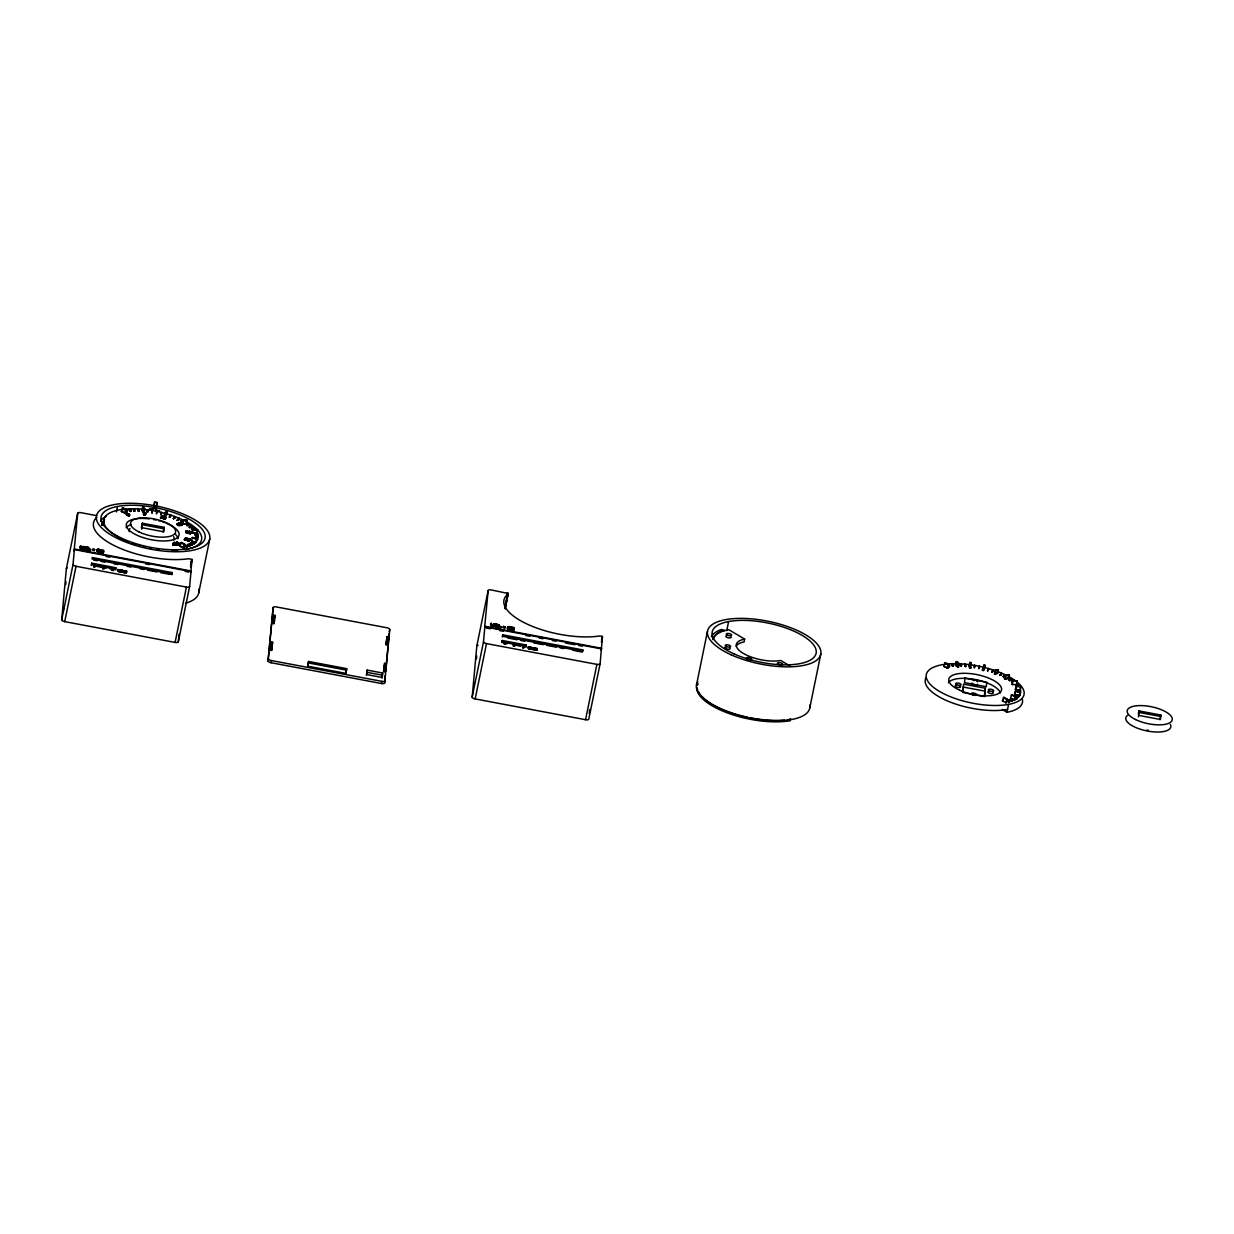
<?xml version="1.0" encoding="UTF-8"?>
<svg xmlns="http://www.w3.org/2000/svg" width="1234" height="1234" viewBox="0 0 1234 1234"><rect width="100%" height="100%" fill="white"/><g stroke="black" fill="none" stroke-linecap="round" stroke-linejoin="round"><path stroke-width="1.5" d="M187.013 540.415C191.255 540.122 189.404 541.942 185.393 538.009M61.7 619.854L73.022 564.509L74.379 549.608L190.992 571.573L189.635 586.474L178.313 641.803A3.162 1.188 11.6 0 1 175.089 642.42L64.708 621.627A3.162 1.188 11.6 0 1 61.7 619.854L66.358 568.612L77.696 513.267A3.162 1.188 11.6 0 1 80.904 512.665L96.792 515.689M63.258 611.354L63.536 608.377M65.71 584.546L65.973 581.569M74.086 551.043L77.696 513.267M83.187 548.822L83.711 546.523L81.799 548.636L80.519 545.922L80.426 548.312L83.449 548.451M80.519 545.922L80.303 548.174M87.352 549.716L84.714 548.312L87.552 548.59L84.853 547.603L87.66 547.387L84.236 547.495L84.56 549.115L87.352 549.716L87.66 547.387M87.892 549.932L88.231 547.372L88.509 549.855L90.468 550.426L87.892 549.932L88.077 549.084L90.637 549.562L88.678 548.991M88.509 549.855L88.817 547.495M91.732 563.182L91.594 564.663L115.703 569.213L115.826 567.717L91.732 563.182L91.285 565.342M92.72 550.194L94.401 550.518L92.72 550.194L92.905 549.13L94.571 549.654L92.905 549.13M93.738 566.051L95.141 566.221L93.738 566.051L94.478 565.049L94.216 566.144M93.846 565.974L94.154 566.822L93.923 565.095M94.586 565.974L94.494 566.884L94.756 565.11L94.679 566.02M100.077 552.122C97.548 552.4 96.53 549.161 100.139 550.904C98.921 554.714 94.401 548.066 100.216 550.642C95.959 552.724 96.576 547.125 100.247 550.981M103.394 552.863L101.234 552.246L101.527 550.086L101.404 551.382L103.594 551.799L103.394 552.863L100.617 552.338L100.957 549.778L103.733 550.302L103.347 551.799M101.234 552.246L101.358 550.95M103.594 551.799L100.802 551.475L100.617 552.338M103.533 551.367L101.481 550.549M102.623 568.581C104.489 566.73 103.178 566.252 104.273 568.889L102.623 568.581L102.946 566.761M112.572 569.892L113.605 570.355L111.985 570.247L112.325 568.458L113.79 568.859L112.155 569.476L113.806 569.429L112.325 568.458M117.492 570.447L119.621 570.848L117.492 570.447L117.677 569.46L119.806 569.985L119.621 570.848M118.649 571.589L118.911 569.815L118.649 571.589L118.387 570.617M118.479 570.648L118.557 569.753L118.294 571.512M121.672 571.126L121.472 572.113L119.806 571.805L119.914 570.787L121.657 571.249L119.991 570.941L120.084 569.923L121.75 570.231L121.441 571.604L120.222 571.249M126.146 572.098L124.541 571.805C122.582 569.491 121.842 573.594 121.965 571.172L123.601 571.758L122.274 571.743M122.752 570.926L122.135 570.309L123.924 572.576L123.77 570.818L122.829 570.432L122.66 571.928L124.464 572.684L124.896 570.818L124.14 572.622L124.233 571.604L125.328 572.375C127.472 570.956 125.56 574.998 126.315 571.234L124.541 571.805M122.228 572.252L122.475 570.494L122.305 571.357M124.31 571.758L124.403 570.74M124.464 572.684L124.727 570.941M125.39 572.561L126.686 571.157L126.238 572.113M142.141 524.681L142.434 523.247L164.215 527.334L163.921 528.784L142.141 524.681L142.249 523.494L141.37 527.797M141.74 529.139L142.434 523.247M144.1 514.948C143.792 514.424 145.828 515.195 143.823 512.681L145.843 513.221L144.285 512.943C143.36 516.83 147.525 514.162 143.607 513.822M144.147 513.653L145.288 513.93L143.761 513.406M144.285 512.943L145.689 514.208L143.545 514.023M145.705 513.776L143.684 513.406M153.448 509.087L149.499 509.04L153.402 509.688L154.666 501.96L156.996 502.408L156.178 508.732L153.849 508.285L153.988 506.804L155.145 507.02M153.402 509.688L154.666 501.96M155.731 510.12L159.602 510.953L155.731 510.12L156.996 502.408M156.178 508.732L156.317 507.251M163.921 528.784L164.029 527.581L163.135 531.9M164.215 527.334L163.798 531.808L142.033 527.705M164.832 519.067C167.13 515.797 160.297 520.193 165.341 518.157C161.469 514.886 166.019 520.625 165.233 517.031M172.313 572.607L172.189 574.088L92.118 559.017L92.241 557.521L172.313 572.607L171.881 574.751M178.313 641.803L179.007 634.214M190.761 572.422L192.088 559.449L188.679 558.724A59.371 22.32 11.6 0 1 117.94 547.356A59.371 22.32 11.6 0 1 96.823 517.37M268.056 660.946L273.146 607.56A3.162 1.188 11.6 0 1 276.37 606.943L386.766 627.736A3.162 1.188 11.6 0 1 389.759 629.51L384.653 682.911A3.162 1.188 11.6 0 1 381.445 683.513L271.048 662.72A3.162 1.188 11.6 0 1 268.056 660.946L273.146 607.56M270.585 644.487L271.094 641.973L272.652 642.266L271.619 650.441L270.061 650.148L270.416 646.385M273.022 617.679L273.532 615.164L275.089 615.457L274.056 623.633L272.513 623.34L272.853 619.561M270.061 650.148L271.094 641.973M272.513 623.34L273.532 615.164M271.619 650.441L271.958 646.678M274.056 623.633L274.411 619.854M307.744 666.19L308.546 661.455L346.646 668.643L346.507 670.124L345.844 673.363L307.744 666.19L308.546 661.455M345.844 673.363L346.646 668.643M366.375 675.229L367.1 670.093L382.648 673.024L382.232 677.481L366.683 674.551L367.1 670.093M381.923 678.16L382.648 673.024M383.573 671.527L384.592 663.352L386.149 663.645L385.64 669.306L385.116 671.82L383.573 671.527L384.592 663.352M386.011 644.719L387.044 636.543L388.587 636.837L388.078 642.498L387.569 645.012L386.011 644.719L387.044 636.543M385.116 671.82L385.471 668.041M384.653 682.911L385.347 675.322M385.702 671.527L389.157 633.566M601.405 642.359L602.47 636.59L600.11 663.769L588.788 719.113A3.162 1.188 11.6 0 1 585.564 719.715L475.167 698.922A3.162 1.188 11.6 0 1 472.175 697.148L476.833 645.906L488.155 590.577A3.162 1.188 11.6 0 1 491.379 589.96L508.207 593.508L505.169 608.84M474.01 685.672L474.272 682.695M476.447 658.863L476.71 655.886M484.607 627.751L488.155 590.577M472.175 697.148L483.497 641.803L484.854 626.918L601.467 648.868M493.6 623.725C493.122 630.497 489.528 619.761 490.777 625.468C493.986 628.646 494.387 622.291 494.016 624.697M494.186 623.833L493.801 626.039M497.826 627.026L495.158 625.947L497.04 625.453L497.826 627.026L494.803 626.255L495.79 625.052L497.996 626.162L495.204 625.561L494.88 624.45L498.135 624.682L497.549 627.026M500.942 627.72L498.968 627.15L499.153 626.286L501.127 626.656L500.942 627.72L498.366 627.242L498.521 625.545M498.366 627.242L498.706 624.682L498.968 627.15M501.127 626.656L498.551 626.378M503.179 627.504L504.86 627.813L503.179 627.504L503.379 626.425L505.045 626.949L503.379 626.425M502.207 640.477L502.068 641.973L526.162 646.508L526.301 645.027L502.207 640.477L501.76 642.636M502.716 634.816L502.577 636.312L582.649 651.398L582.787 649.902L502.716 634.816L502.269 636.975M504.86 642.436L504.691 643.438M504.397 642.39L504.135 644.133L505.446 644.287M510.66 628.214C505.77 625.499 507.328 630.451 510.614 628.214C505.863 629.294 507.575 624.743 510.706 628.276M512.002 627.381L511.879 628.692L514.069 629.093L513.868 630.158L511.092 629.633L511.246 627.936M511.092 629.633L511.431 627.073C514.686 626.934 515.195 629.402 511.956 627.859L511.709 629.556L513.868 630.158M513.807 629.093L513.992 628.229M514.069 629.093L511.277 628.769M514.933 645.212L514.732 646.2C513.051 645.968 514.054 644.086 514.285 644.163C514.285 645.305 514.563 646.354 513.93 644.102M522.445 647.542C525.144 642.343 522.938 650.071 523.447 646.847C524.604 646.23 522.476 646.539 524.095 647.588M527.951 647.757L528.137 646.77L530.281 647.171L530.096 648.159L527.951 647.757L530.096 648.159M529.124 648.883L529.386 647.125L529.124 648.883L529.031 647.063L528.846 647.927M530.281 649.099L530.558 647.218L532.209 647.649L531.947 649.423L530.281 649.099L532.039 648.405M531.9 648.899L530.697 648.544M532.687 649.562L532.61 647.603L533.227 648.236M535.972 648.822C538.055 646.724 536.451 652.308 536.62 649.408L535.649 649.824L534.877 648.035L534.615 649.917L534.785 649.053M532.733 649.146L534.939 649.979L535.201 648.236L537.068 649.485L534.708 648.899M536.883 650.349L537.16 648.467M589.297 713.422L589.651 709.627M696.824 688.078A56.995 21.425 11.6 0 0 729.618 713.73A56.995 21.425 11.6 0 0 789.729 720.795L790.5 718.543M962.535 692.012L962.829 688.68M984.3 696.115L985.334 688.233L963.569 684.145L962.813 692.475L971.883 694.187M985.334 688.233L984.578 696.578L975.508 694.865M1160.546 716.476L1138.781 712.373L1138.889 711.185L1138.303 714.054M1138.674 715.396L1139.075 710.938L1160.839 715.026L1160.438 719.499L1138.674 715.396L1138.38 716.846M177.017 543.762L179.331 544.487L177.619 544.919L176.801 544.533L179.47 543.762L176.647 543.577L179.917 543.885L175.305 543.901L174.287 542.466L176.339 542.759L175.752 543.978M64.708 621.627L76.03 566.283A3.162 1.188 11.6 0 1 73.022 564.509M80.426 548.312L80.426 547.156M80.611 548.451L80.997 547.094M81.105 546.03L80.333 546.785M80.827 548.559L81.074 547.387L83.033 547.48M81.105 548.652L81.305 547.557M81.413 548.744L81.706 547.711M81.783 548.822L81.968 547.773M82.061 548.667L82.231 547.803M82.154 548.883L82.462 547.819M82.477 548.914L82.817 547.788M82.74 548.914L82.971 547.665M83.125 546.415L82.956 547.279L83.711 546.523M82.971 548.883L83.588 547.742M84.328 548.945L84.251 547.695M84.56 549.115L84.853 546.94M84.838 549.269L85.146 546.893M85.038 549.053L85.485 546.893M85.177 549.392L85.408 548.312M85.562 547.989L85.886 546.924M85.547 549.516L85.64 548.405M85.84 548.004L86.01 547.14M85.717 549.346L85.886 548.482M86.102 548.035L86.303 546.986M85.964 549.608L86.164 548.544M86.565 548.143L86.735 547.078M86.395 549.67L86.642 548.621M84.514 548.081L87.537 548.852L87.09 547.171M86.766 549.701L87.028 548.621M86.935 548.282L87.383 547.279M87.074 549.716L87.398 547.541M88.231 547.372L88.647 548.343M90.468 550.426L90.668 549.361M94.401 550.518L94.586 549.438M96.807 550.966L97.131 549.546M94.154 565.126L93.661 566.838L94.956 567.085L95.141 566.113M97.332 549.423L97.054 551.336L97.579 549.346M97.285 551.505L97.872 549.3M97.563 551.66L98.226 549.284M97.902 551.799L98.134 550.703M98.057 550.395L98.226 549.531M98.18 551.66L98.365 550.796M98.304 550.379L98.612 549.315M98.273 551.907L98.612 550.888M98.566 550.395L98.735 549.531M98.689 551.999L98.89 550.95M98.843 550.441L99.044 549.377M99.291 550.549L99.46 549.469M99.121 552.076L99.368 551.012M99.491 552.107L99.661 551.243M99.661 550.673L99.815 549.577M99.584 551.891L99.753 551.027M99.954 550.811L100.108 549.67M99.8 552.122L100.401 549.778M100.787 550.642L100.957 549.778M103.255 566.776C101.327 569.784 105.923 567.887 103.147 567.671M103.224 567.779L103.455 566.792L103.317 568.473M103.702 568.396L103.965 566.9M103.903 568.35L104.103 566.961M104.18 568.226L104.366 567.131M116.459 511.94L117.569 506.48M121.395 511.478L122.984 507.729L126.176 509.611L125.436 513.205L121.395 511.478L125.436 513.205M122.243 511.323L122.984 507.729M112.309 570.355L112.633 568.473M112.695 569.799C113.019 567.887 113.358 572.391 112.834 568.488M112.71 570.447L113.019 568.519M124.572 513.359L126.176 509.611M125.297 510.861L125.59 509.426L127.303 510.367C127.734 513.915 123.4 508.948 127.009 511.802M113.374 570.478L113.744 568.797M125.606 510.83L125.899 509.395M126.331 514.655L127.704 513.56L129.647 514.933L126.331 514.655L129.508 515.658L127.827 514.377M126.701 511.832L126.994 510.398L125.59 509.426M126.485 514.794L126.716 513.498M115.394 569.877L115.826 567.717M126.716 514.964L126.948 513.467M126.531 513.545C129.061 514.964 129.03 517.139 127.195 513.467M127.025 515.149L127.441 513.498M127.349 515.334C124.526 511.154 131.622 517.108 127.657 513.745M127.657 515.488L127.981 513.653M127.95 515.611L128.274 513.776M128.228 515.704L128.583 513.93M129.215 510.506L129.508 509.071L131.051 510.043C131.421 513.591 127.565 508.609 130.758 511.478M129.555 510.49L129.848 509.056M128.475 515.766L128.891 514.115M128.737 515.797L129.2 514.3M129.2 515.766L129.431 514.47M129.385 515.719L129.601 514.609M130.418 511.493L130.711 510.058L129.508 509.071M119.806 571.805L120.084 569.923M120.207 571.373L120.423 570.108L120.176 571.743L120.361 570.879M133.395 510.367L133.688 508.932L135.03 509.92C135.324 513.467 131.992 508.501 134.737 511.354M133.75 510.367L134.043 508.932M121.873 572.19L122.135 570.309M134.383 511.37L133.688 508.932M122.86 571.836L123.199 570.524M123.014 571.959L123.493 570.617M123.431 571.913L123.616 570.679M123.462 572.483L123.77 570.818M125.189 572.53L125.359 571.666M137.776 510.429L138.069 508.994L139.195 509.997C139.38 513.545 136.665 508.609 138.902 511.447M138.146 510.444L138.439 509.01M126.022 571.928L126.192 571.064M138.532 511.431L138.069 508.994M126.069 572.977L126.315 571.234M126.423 573.039L126.686 571.157M141.956 510.675L142.681 507.081L143.823 507.189L144.872 509.133L144.131 512.727L141.956 510.675L143.082 510.783M143.005 512.634L143.73 509.04L142.681 507.081M143.406 514.732L143.823 512.681M143.838 514.871L144.085 513.452M144.363 514.994L144.594 513.375M144.64 515.041L145.072 513.483M144.887 515.056L145.257 513.545M145.597 513.714L145.288 515.025L145.859 513.066M147 511.2L147.293 509.765L147.957 510.768C147.741 514.269 146.522 509.503 147.664 512.203M147.278 512.156L147.679 509.812M152.399 510.521L152.152 512.866L152.013 510.46M151.767 512.804L152.06 511.37M156.255 513.637L157.134 511.416L156.641 513.73M160.713 514.655C162.657 509.395 160.219 516.522 161.531 513.946M160.451 517.879L160.728 517.031L162.425 517.555L162.163 518.403L160.574 517.756M161.083 514.748L161.453 512.403M162.009 517.169L161.639 516.151L162.888 516.336L161.669 518.095L162.194 516.29M162.734 517.046L161.947 516.244M163.49 517.277L163.382 518.758L163.844 517.031M163.582 518.851L164.029 516.953M164.014 516.475L164.754 512.881L166.127 511.385L167.238 511.709L166.497 515.303L165.14 516.799L164.014 516.475L165.387 514.979M165.341 518.234L163.968 518.82L164.23 516.907M164.122 519.02C166.713 517.57 163.52 516.383 164.307 518.141M163.968 518.82L164.693 516.907M164.384 519.067L164.631 518.157M164.307 517.833L164.955 516.953M164.616 519.082L165.094 517.154M165.14 516.799L167.238 511.709M165.233 518.943L165.495 517.123M165.418 518.835L165.834 517.324M165.711 518.542L165.958 517.555M169.305 517.169L170.508 515.056L170.57 516.614L169.305 517.169L170.508 515.056M169.66 517.293L170.878 515.18M173.362 518.635L174.781 516.599L174.827 518.172L173.362 518.635L174.827 518.172M173.701 518.774L175.12 516.737M174.488 518.033L174.781 516.599M177.187 520.224L178.807 518.28L178.837 519.853L177.187 520.224L178.837 519.853M172.899 543.407L173.608 544.626L172.899 543.407L175.243 543.855L174.179 544.749L175.027 545.243L175.49 543.006M177.495 520.362L179.131 518.419M175.027 545.243L172.683 544.796L173.176 543.346M177.218 523.494L179.285 525.576C173.716 522.059 182.339 525.869 179.192 525.098M172.961 544.965L175.089 544.564M177.094 524.666L177.495 523.447M178.514 519.715L178.807 518.28M173.886 544.796L174.04 543.855M174.333 543.392L174.673 542.405M179.778 524.728L180.411 523.123L178.621 523.231L182.216 524.373L178.791 525.669M174.673 543.623L174.827 542.621M174.95 542.729L174.812 544.41L172.837 544.086L173.747 543.916M175.089 543.824L175.351 542.96M180.411 523.123L179.269 523.339L179.794 524.465M175.536 543.947L175.644 543.037M180.118 522.954L179.624 525.499L176.863 524.527M175.968 543.993L176.848 542.05L178.051 542.821L177.603 545.104L176.477 544.688L179.47 544.271M180.735 521.92C184.884 520.563 179.285 523.586 181.028 520.47L186.951 520.085L186.226 523.679L182.015 523.864L186.226 523.679M176.385 544.58L176.848 542.05M181.753 524.311L180.395 523.864L180.365 525.561M176.477 544.688L176.477 542.127M181.028 522.059L181.321 520.625L186.951 520.085M176.647 544.811L177.264 542.204M180.611 524.481C183.696 524.388 179.871 527.165 180.966 523.663M176.863 544.919L176.878 542.25M180.796 525.406L181.182 523.71M177.094 544.996L177.403 544.163M177.387 543.716L177.665 542.405M181.228 525.406L181.629 523.848M177.341 545.073L177.927 542.59M181.444 525.391L181.845 523.972M182.262 521.504L182.555 520.054M181.66 525.36L182.848 520.208M177.603 545.104L178.39 543.253M181.969 525.252L182.123 524.188M177.881 545.119L178.668 543.269M178.19 545.104L178.93 543.299M182.802 524.327L183.542 520.733M178.514 545.073L179.177 543.361M178.992 544.718L179.408 543.454M178.868 545.027L179.624 543.562M179.192 544.95L179.886 543.793M179.979 546.168L181.568 542.42L184.745 544.302L184.02 547.896L179.979 546.168L184.02 547.896M188.864 531.345C190.715 535.988 191.069 528.029 188.478 533.504C184.236 531.962 186.858 529.694 189.296 533.504C193.676 532.471 185.763 532.132 185.671 531.114M186.889 525.53L187.182 524.095L189.28 524.034L188.987 525.483L187.121 525.699L187.182 524.095M187.321 538.595L184.992 538.949L186.473 540.307L184.282 539.674L186.781 538.533L185.409 538.009M185.81 532.024L186.056 531.083M186.211 531.993L186.303 531.083M183.156 548.05L184.745 544.302M186.257 533.319L186.288 532.378M186.457 531.993L186.55 531.098M184.282 539.674L186.627 539.258L185.547 537.839M186.72 532.039L186.797 531.129M185.547 539.474L185.81 538.039M187.013 531.175C186.504 535.325 188.956 530.975 185.532 531.839M185.239 538.718L185.995 537.901M187.059 532.656L187.398 531.283M186.01 539.443L186.272 537.962M187.352 532.857L187.553 531.36M189.049 523.879L188.987 525.483M184.853 539.674L186.072 539.628L186.519 538.024M187.537 532.749L187.784 531.53M184.992 546.353C184.791 542.204 186.272 550.503 187.306 545.752L185.285 544.919M186.072 539.628L186.75 538.101M186.473 540.307L186.936 538.178M184.576 538.795L186.612 539.597L187.213 538.348M188.478 532.764L188.694 531.391M189.419 527.427L189.712 525.992L191.918 526.039L191.625 527.473L189.419 527.427L191.625 527.473M189.62 527.597L189.712 525.992M187.398 540.6L187.475 539.613M188.91 533.273L189.08 531.33M187.63 540.677L188.339 538.595L190.283 539.165L190.021 540.029L187.784 539.212M189.08 533.397L189.342 531.345M187.876 540.754L188.339 538.595M189.296 533.504L189.635 531.376M186.75 547.264L187.306 545.752M188.154 540.831C190.9 537.037 187.583 542.605 188.679 538.872L190.283 539.165M189.62 533.427C189.265 532.887 190.375 531.33 189.62 532.641M189.789 532.363L189.882 531.438M188.401 540.878L188.679 538.872M189.774 533.628L189.928 532.749M190.021 532.533L190.129 531.515M188.648 540.893L188.833 539.505M190.067 533.674L190.329 531.623M191.424 527.304L191.918 526.039M187.784 545.459L188.293 543.947L190.206 544.796L189.697 546.323L187.784 545.459L189.697 546.323M188.848 540.893L189.157 539.428M190.329 533.69L190.668 531.885M189.033 540.878L189.326 539.505M190.545 533.659L190.807 532.055M193.954 527.89L193.831 529.494L191.717 529.509L191.841 527.905L194.124 528.059L191.841 527.905M189.326 540.785L189.465 539.597M190.715 533.628L191.023 532.44M191.717 529.509L192.01 528.059M192.149 532.795L192.89 529.201L197.425 529.587L196.962 533.674L192.149 532.795L196.962 533.674M190.175 544.41C189.697 540.384 191.825 548.467 192.705 543.67L190.468 542.96M192.411 533.289L192.89 529.201M191.378 541.279L192.458 537.314L196.916 538.626L195.836 542.59L191.717 540.908M192.612 541.633L192.165 543.176L194.463 543.793L194.756 542.358L192.612 541.633L194.756 542.358M192.211 545.197L192.705 543.67M195.311 535.016L195.604 533.582L197.964 534.029L197.671 535.463L195.311 535.016L197.671 535.463M195.358 535.17L195.604 533.582M194.602 542.482L194.463 543.793M198.273 535.772L197.98 537.361L195.651 536.975L195.944 535.386L198.273 535.772L195.944 535.541M196.7 533.181L197.425 529.587M190.56 564.648L191.332 560.915M190.776 564.817L191.455 560.992M175.089 642.42L186.427 587.076A3.162 1.188 11.6 0 0 189.635 586.474M190.56 566.93L192.088 559.449M195.836 542.59L196.916 538.626M197.625 535.309L197.964 534.029M195.203 538.734L197.486 539.304L197.193 540.754M197.841 539.027L198.134 537.592L195.805 537.114L195.512 538.548M198.751 592.798L209.78 538.888M274.58 617.972L275.089 615.457M272.143 644.78L272.652 642.266M271.048 662.72L271.495 660.576A3.162 1.188 11.6 0 1 268.488 658.786M389.327 631.669L389.759 629.51M388.078 639.351L388.587 636.837M381.445 683.513L381.877 681.353A3.162 1.188 11.6 0 0 385.101 680.752M385.64 666.159L386.149 663.645M475.167 698.922L486.504 643.593A3.162 1.188 11.6 0 1 483.497 641.803M490.716 625.314L490.885 624.281M490.978 623.232L490.808 624.096L491.564 623.34M490.901 625.607L490.947 624.605L494.047 625.052M491.086 625.746L491.255 624.882M491.302 625.854L491.471 624.404M491.564 625.962L491.502 624.605M491.888 626.039L491.95 624.944L493.507 624.79M491.996 625.869L492.165 625.006M492.243 626.132L492.443 625.067M492.628 626.193L492.705 625.114M492.767 625.993L493.137 625.114M492.937 626.209L493.384 625.036M493.214 626.224L493.446 624.975M493.662 626.132L493.831 625.268M494.541 625.869L494.757 624.605M494.633 626.07L495.065 624.327M494.803 626.255L494.973 625.391M495.142 625.114L495.312 624.25M495.019 626.409L495.621 624.203M495.312 626.563L495.96 624.188M495.636 626.702L495.59 624.543L498.12 624.959M495.79 625.299L495.975 624.435M495.929 626.579L495.883 625.607M496.037 625.283L496.346 624.219M496.022 626.81L496.361 625.792L497.981 625.885M496.299 625.299L496.484 624.435M496.438 626.903L496.639 625.854M496.577 625.345L496.778 624.281M497.024 625.237L497.194 624.373M496.87 626.98L497.101 625.916M497.04 625.453L497.209 624.589M497.41 625.576L497.549 624.481M497.225 627.011L497.503 625.931M497.688 625.715L497.842 624.574M499.107 625.653L499.292 624.79M506.511 596.716L507.267 592.983M506.68 596.778L507.452 593.045M505.477 604.398L507.621 593.122M505.354 606.434L508.022 593.353M505.2 608.547L508.13 593.431M504.86 627.813L505.061 626.749M507.359 628.461L507.606 626.841M507.529 628.646L508.038 626.641M507.745 628.816L508.315 626.934M508.038 628.97L508.346 626.594M508.238 628.754L508.686 626.594M505.431 644.379L505.616 643.423L504.459 643.3M508.362 629.093L508.609 628.013M508.763 627.674L509.071 626.625M508.747 629.217L508.84 628.106M509.025 627.69L509.21 626.841M508.917 629.047L509.087 628.183M509.303 627.736L509.503 626.687M509.164 629.309L509.364 628.245M509.596 629.371L509.765 628.507M509.765 627.844L509.92 626.779M509.657 629.17L509.843 628.307M510.136 627.983L510.29 626.872M509.951 629.402L510.228 628.322M510.398 627.828L510.567 626.98M510.274 629.417L510.598 627.242M510.552 629.417L510.861 627.088M511.709 629.556L511.879 628.692M513.097 645.891L513.421 644.055M513.776 645.783L514.1 644.133M514.038 645.552L514.285 644.163M514.177 645.706L514.439 644.21M514.655 645.521L514.686 644.318M522.784 647.649L523.108 645.783M522.969 647.696L523.494 645.829L524.265 646.23M523.17 647.742L523.617 645.984M523.555 647.788L523.802 645.906M523.71 647.788L524.049 645.984M525.854 647.171L526.301 645.027M528.769 648.822L528.939 647.958M530.558 647.218L530.373 648.081L532.132 648.436M532.61 647.603L534.075 649.069L532.733 649.038M532.332 649.485L533.119 648.714L534.399 649.886L534.877 648.035M533.042 649.099L533.289 647.742L534.569 649.022M533.134 649.223L533.551 647.912M533.489 649.254L533.674 647.819M533.72 649.254L533.967 647.927M533.936 649.794L534.183 648.051M534.939 649.979L535.355 648.128M535.864 649.871L536.05 649.007M536.497 649.238L536.667 648.374M536.528 650.287L536.79 648.544M582.787 649.902L582.355 652.061L573.039 650.303M601.529 640.168L602.177 636.343L599.153 636.034A59.371 22.32 11.6 0 1 527.658 624.327A59.371 22.32 11.6 0 1 507.945 594.109L508.285 593.755M585.564 719.715L596.886 664.37A3.162 1.188 11.6 0 0 600.11 663.769M601.76 640.415L602.177 636.343M601.174 650.318L601.513 648.282L484.916 626.317M696.47 685.132L707.498 631.237M723.957 630.852L721.767 629.402A53.047 19.929 11.6 0 0 711.386 636.837M726.749 630.667L728.615 621.55M724.096 630.127L723.602 630.281A50.671 19.05 11.6 0 0 713.082 639.69A50.671 19.05 11.6 0 1 723.463 631.006L724.435 630.697A50.671 19.05 11.6 0 1 728.739 629.679L744.657 639.104L744.071 641.973A26.917 10.119 11.6 0 0 736.143 646.153M790.3 720.687L790.022 719.36A56.995 21.425 11.6 0 1 787.307 719.746M809.782 707.869L820.826 653.958M943.871 666.375L945.46 662.612L948.638 664.494L947.897 668.088L943.871 666.375L947.897 668.088M947.049 668.257L948.638 664.494M949.177 666.73L948.375 664.278L949.779 665.249L949.486 666.684L947.774 665.758M953.219 666.375L951.692 665.404L952.309 663.938L952.016 665.388L953.219 666.375L953.512 664.941L951.985 663.969M952.879 666.391L953.512 664.941M955.502 665.265L956.242 661.671L957.306 661.655L959.281 663.645L958.54 667.239L955.502 665.265L958.54 667.239M956.566 665.249L957.306 661.655M957.476 667.255L958.216 663.661L956.242 661.671M960.253 665.327L960.546 663.892L961.672 664.895C961.857 668.427 959.142 663.506 961.379 666.329M960.607 665.342L960.916 663.907M961.008 666.314L960.546 663.892M964.803 665.604L965.096 664.17L965.991 665.172C966.006 668.705 964.001 663.846 965.698 666.622M965.173 665.635L965.466 664.201M965.327 666.576L965.096 664.17M969.076 666.036L969.816 662.457L970.973 662.596L970.803 668.088L969.646 667.949L969.076 666.036L970.232 666.19L970.803 668.088M969.646 667.949L969.816 662.457M970.232 666.19L970.973 662.596M974.181 666.776L974.875 665.404L974.613 667.764M974.228 667.702L974.49 665.342M974.582 666.854L974.875 665.404M978.716 668.535L979.611 666.314L979.117 668.612M982.357 670.263L983.976 665.049L985.118 665.327L984.393 668.921L983.498 670.556L982.357 670.263L983.976 665.049M983.498 670.556L985.118 665.327M987.539 670.725L988.527 668.535L987.539 670.725L988.604 670.093M987.91 670.833L988.527 668.535M991.781 672.052L992.984 669.939L993.046 671.497L991.781 672.052L992.984 669.939M992.136 672.175L993.339 670.062M995.082 670.401L994.357 673.995L995.375 674.396L997.643 673.193L998.368 669.599L995.082 670.401L998.368 669.599M995.375 674.396L996.116 670.802M999.648 675.121L1001.283 673.162L1001.298 674.751L999.648 675.121L1001.298 674.751M999.972 675.26L1001.607 673.317M1000.99 674.612L1001.283 673.162M1003.196 676.803C1007.345 675.461 1001.746 678.484 1003.504 675.368L1005.324 675.106L1004.476 678.746L1005.278 679.224L1008.687 678.577L1009.427 674.983L1005.216 675.152L1009.427 674.983M1003.504 676.957L1003.797 675.522L1005.324 675.106M1004.738 676.386L1005.031 674.952M1005.278 679.224L1006.003 675.63M1002.455 701.066L1004.044 697.303L1007.222 699.184L1006.481 702.778L1002.455 701.066L1004.044 697.303M1004.476 678.746L1007.885 678.114L1008.625 674.52M1009.35 680.428L1009.643 678.993L1011.741 678.931L1011.448 680.366L1009.35 680.428L1011.448 680.366M1009.597 680.597L1009.643 678.993M1005.633 702.948L1007.222 699.184M1011.217 680.212L1011.741 678.931M1009.474 702.084L1007.468 701.251L1007.762 699.801L1009.767 700.634L1009.227 702.146L1009.767 700.634M1008.008 699.74L1007.468 701.251M1012.466 680.489L1012.235 684.577L1016.461 684.546L1017.202 680.952L1012.466 680.489L1017.202 680.952M1012.235 684.577L1012.96 680.983M1002.332 709.519L1006.975 712.28L1008.594 704.367M1010.415 698.598L1011.71 694.711L1015.798 696.3L1014.502 700.187L1010.985 698.305M1010.245 700.357L1010.769 698.83L1012.682 699.693L1012.158 701.205L1010.245 700.357L1012.158 701.205M1010.476 700.28L1010.769 698.83M1016.014 684.716L1015.844 686.32L1018.05 686.397C1019.963 683.358 1012.836 685.317 1018.343 684.963M1015.412 689.451L1016.153 685.857L1020.78 686.459L1020.194 690.516L1015.412 689.451L1018.497 689.852M1015.551 689.929L1016.153 685.857M1014.934 694.757L1019.731 695.498L1014.934 694.757C1012.42 686.166 1027.86 695.128 1015.675 691.163M1015.15 694.356L1015.89 690.762M1014.502 700.187L1015.798 696.3M1018.22 684.793L1018.05 686.397M1016.184 696.701L1016.6 695.143L1018.837 695.791L1018.42 697.364L1016.184 696.701L1018.42 697.364M1014.641 698.074L1016.785 698.799L1017.232 697.256L1015.073 696.531M1019.515 695.914L1020.734 690.67L1018.405 690.269L1018.127 691.873L1020.456 692.259L1018.112 691.719M1016.785 698.799L1017.232 697.256M1020.78 686.459L1020.194 690.516M1138.781 712.373L1139.075 710.938M1159.775 719.592L1160.839 715.026M156.749 511.339L156.548 512.203L157.134 511.416M979.225 666.221L979.009 667.1L979.611 666.314M1020.302 693.924L1020.595 692.49L1018.235 692.151M161.824 512.496L161.006 513.221M197.486 539.304L195.126 538.872M178.051 542.821L176.015 542.544M177.866 543.608L176.308 542.837M190.021 540.029L188.2 539.32M988.897 668.658L987.832 669.291M161.639 516.151L161.207 517.956L162.888 516.336M181.737 524.357L180.796 524.496M186.951 539.505L185.856 538.626M1012.682 699.693L1010.538 698.922M84.421 547.896L86.904 548.035M180.395 523.864L178.621 523.231M174.148 543.191L176.292 543.654L174.287 542.466M172.683 544.796L173.608 544.626M174.179 544.749L175.182 544.533L174.318 544.024M186.427 539.613L184.992 538.949M187.414 524.265L189.28 524.034M83.156 548.019L80.596 547.449M191.548 529.34L193.831 529.494M958.216 663.661L959.281 663.645M143.73 509.04L144.872 509.133M193.152 529.694L197.687 530.08M147.957 510.768L147.293 509.765M970.387 664.355L971.544 664.494M1016.292 686.335L1020.919 686.922M151.72 511.894L152.152 512.866M154.034 506.218L155.206 506.418M154.296 506.141L156.625 506.572M962.983 687.014L984.747 691.102M101.466 550.75L103.502 551.135M511.94 628.06L513.976 628.445M74.441 549.022L191.054 570.972M106.124 556.472L109.872 557.182M145.612 563.907L149.376 564.617M185.115 571.357L188.879 572.067M486.489 628.106L490.253 628.816M499.662 630.589L503.426 631.299M525.992 635.541L529.756 636.25M539.165 638.024L542.914 638.734M552.323 640.508L556.087 641.217M565.496 642.991L574.89 644.765M578.653 645.459L582.417 646.169M93.661 560.02L97.393 560.73M101.111 561.424L104.844 562.133M114.145 563.892L117.878 564.586M127.179 566.344L130.912 567.038M140.229 568.797L143.946 569.491M147.664 570.201L156.98 571.944M160.698 572.653L170.014 574.412M507.868 638.024L517.169 639.783M520.902 640.492L524.62 641.186M533.936 642.945L543.238 644.688M546.971 645.397L556.272 647.156M560.005 647.85L563.722 648.56M120.408 570.386L121.611 570.74L120.392 570.509M530.867 647.696L532.085 648.035L530.867 647.804M532.918 648.174L535.109 649.115M96.854 566.391L106.124 568.134M109.826 568.828L113.559 569.661M503.611 642.991L507.328 643.685M516.583 645.428L520.301 646.138M76.03 566.283L186.427 587.076M486.504 643.593L596.886 664.37M273.022 620.825L274.58 621.118M386.52 642.204L388.078 642.498M270.585 647.634L272.143 647.927M384.082 669.013L385.64 669.306M366.652 672.252L382.201 675.168M308.407 662.951L346.507 670.124M271.495 660.576L381.877 681.353M983.082 666.668L984.238 666.962M983.236 668.643L984.393 668.921M176.339 542.852C177.85 543.916 175.614 543.284 177.326 542.451M164.754 512.881L165.88 513.205M192.118 537.685L196.576 538.996M1014.78 697.966L1016.939 698.691M996.609 672.792L997.643 673.193M1011.155 695.004L1015.227 696.593M1012.343 698.83L1015.058 699.894M190.36 544.302L192.411 545.104M128.089 514.886L126.963 514.825M1007.762 699.801L1009.52 700.711M185.254 546.276L187.013 547.186M1007.885 678.114L1008.687 678.577M944.596 662.781L947.789 664.663M1003.18 697.472L1006.373 699.354M790.284 666.129L780.721 660.468A26.917 10.119 11.6 0 1 737.778 648.899L737.516 648.529A26.917 10.119 11.6 0 1 744.657 639.119M179.269 523.339L180.257 523.848M122.135 507.884L125.313 509.765M180.719 542.574L183.897 544.456M948.082 665.712L949.486 666.684M1012.389 681.045L1012.081 682.479M195.882 530.08L193.676 529.988M197.98 537.361L195.651 536.975M168.333 524.111A26.917 10.119 11.6 0 1 169.058 540.631A26.917 10.119 11.6 0 1 128.29 529.371A26.917 10.119 11.6 0 1 149.484 518.897M153.633 519.56A26.917 10.119 11.6 0 1 156.116 520.069M158.569 520.671A26.917 10.119 11.6 0 1 160.96 521.35M162.533 521.843A26.917 10.119 11.6 0 1 164.801 522.645M166.251 523.201A26.917 10.119 11.6 0 1 167.654 523.802M126.084 527.658A26.917 10.119 11.6 0 1 131.359 524.589M174.889 533.859A26.917 10.119 11.6 0 1 178.082 538.734M102.777 524.913A49.869 18.741 11.6 0 1 104.258 521.627M185.239 521.103A49.869 18.741 11.6 0 1 190.36 548.482M189.357 548.76A49.869 18.741 11.6 0 1 184.992 549.685M177.511 550.472A49.869 18.741 11.6 0 1 172.02 550.595M158.677 549.67A49.869 18.741 11.6 0 1 157.15 549.454M150.995 548.451A49.869 18.741 11.6 0 1 149.468 548.158M144.872 547.156A49.869 18.741 11.6 0 1 143.36 546.785M140.352 545.983A49.869 18.741 11.6 0 1 138.871 545.567M135.941 544.688A49.869 18.741 11.6 0 1 134.506 544.225M133.087 543.747A49.869 18.741 11.6 0 1 131.683 543.253M128.953 542.22A49.869 18.741 11.6 0 1 127.611 541.695M126.3 541.14A49.869 18.741 11.6 0 1 125.02 540.585M123.77 540.029A49.869 18.741 11.6 0 1 115.842 535.803M114.839 535.17A49.869 18.741 11.6 0 1 122.798 509.349M124.032 509.21A49.869 18.741 11.6 0 1 142.188 509.21M143.684 509.364A49.869 18.741 11.6 0 1 184.082 520.517M948.36 682.834A26.917 10.119 11.6 0 1 975.477 679.564A26.917 10.119 11.6 0 1 1000.388 692.953M1022.354 699.277A49.869 18.741 11.6 0 1 1006.975 712.28M1007.561 709.411A49.869 18.741 11.6 0 1 950.381 702.146A49.869 18.741 11.6 0 1 926.04 677.574M1015.798 681.014A49.869 18.741 11.6 0 1 1003.844 705.061A49.869 18.741 11.6 0 1 936.344 689.436A49.869 18.741 11.6 0 1 944.072 664.401M945.275 664.231A49.869 18.741 11.6 0 1 957.291 663.691M958.741 663.738A49.869 18.741 11.6 0 1 994.789 670.525M997.581 671.527A49.869 18.741 11.6 0 1 1006.543 675.399M1008.841 676.602A49.869 18.741 11.6 0 1 1014.919 680.366M992.707 692.181A2.776 1.049 11.6 0 1 992.213 693.601A2.776 1.049 11.6 0 1 988.357 692.706A2.776 1.049 11.6 0 1 989.02 691.318M959.558 685.765A2.776 1.049 11.6 0 1 960.114 687.323A2.776 1.049 11.6 0 1 956.365 686.922A2.776 1.049 11.6 0 1 955.656 685.333M973.256 680.536A2.776 1.049 11.6 0 1 974.798 680.536M976.726 681.091A2.776 1.049 11.6 0 1 977.683 681.8M977.359 684.238A2.776 1.049 11.6 0 1 974.228 684.777A2.776 1.049 11.6 0 1 972.068 683.004M697.287 685.425A56.995 21.425 11.6 0 1 697.858 684.176M784.454 720.054A56.995 21.425 11.6 0 1 766.869 720.039M765.157 719.9A56.995 21.425 11.6 0 1 756.457 718.851M754.699 718.574A56.995 21.425 11.6 0 1 749.424 717.617M747.665 717.247A56.995 21.425 11.6 0 1 712.172 704.213M710.985 703.503A56.995 21.425 11.6 0 1 702.362 696.855M701.652 696.099A56.995 21.425 11.6 0 1 700.989 695.344M700.372 694.603A56.995 21.425 11.6 0 1 699.292 693.107M698.83 692.367A56.995 21.425 11.6 0 1 698.429 691.626M697.781 690.161A56.995 21.425 11.6 0 1 697.225 688.032M697.241 685.286A56.995 21.425 11.6 0 1 697.842 683.358M809.812 705.092A57.797 21.718 11.6 0 1 748.483 717.725A57.797 21.718 11.6 0 1 697.75 681.924M748.22 659.604A2.776 1.049 11.6 0 1 746.755 657.707A2.776 1.049 11.6 0 1 751.228 658.524A2.776 1.049 11.6 0 1 749.578 659.851M729.973 648.081A2.776 1.049 11.6 0 1 728.646 649.238A2.776 1.049 11.6 0 1 725.052 648.112A2.776 1.049 11.6 0 1 726.224 646.909M731.13 636.898A2.776 1.049 11.6 0 1 728.122 637.731A2.776 1.049 11.6 0 1 726.255 635.772M1170.31 724.373A22.952 8.623 11.6 0 1 1146.078 730.759A22.952 8.623 11.6 0 1 1127.614 715.288M1148.283 730.25A2.776 1.049 11.6 0 1 1146.88 729.988M476.833 645.906A3.162 1.188 11.6 0 1 478.129 645.197M272.714 609.704A3.162 1.188 11.6 0 1 273.424 609.102M129.184 531.592A22.952 8.623 11.6 0 1 130.002 528.461M173.685 536.682A22.952 8.623 11.6 0 1 173.917 540.014M156.579 507.884A53.047 19.929 11.6 0 1 196.73 546.261A53.047 19.929 11.6 0 1 106.849 528.769A53.047 19.929 11.6 0 1 154.944 507.56M101.898 525.345A50.671 19.05 11.6 0 1 103.471 521.411M100.633 521.18A53.047 19.929 11.6 0 1 106.217 516.198M102.021 525.221A50.671 19.05 11.6 0 1 104.504 519.668M156.888 506.125A57.797 21.718 11.6 0 1 200.633 547.927A57.797 21.718 11.6 0 1 102.715 528.892A57.797 21.718 11.6 0 1 155.098 505.77M198.643 589.312A57.797 21.718 11.6 0 1 185.717 603.195M66.358 568.612A3.162 1.188 11.6 0 1 67.346 567.933M505.23 642.405L504.968 644.194L505.23 642.405M530.898 647.403L530.651 649.053L530.898 647.403M964.942 678.145L964.525 682.603L986.29 686.706L986.706 682.232L964.942 678.145M113.327 568.596L112.896 570.478L113.466 568.643M959.774 690.253A26.917 10.119 11.6 0 0 1001.499 690.176A26.917 10.119 11.6 0 0 964.248 673.286A26.917 10.119 11.6 0 0 959.774 690.253M989.452 690.901A2.776 1.049 11.6 0 0 993.725 690.87A2.776 1.049 11.6 0 0 989.853 689.143A2.776 1.049 11.6 0 0 989.452 690.901M956.797 684.762A2.776 1.049 11.6 0 0 961.07 684.731A2.776 1.049 11.6 0 0 957.198 683.004A2.776 1.049 11.6 0 0 956.797 684.762M972.377 694.757A2.776 1.049 11.6 0 0 976.649 694.727A2.776 1.049 11.6 0 0 972.778 692.999A2.776 1.049 11.6 0 0 972.377 694.757M733.829 653.789A53.047 19.929 11.6 0 0 816.029 653.65A53.047 19.929 11.6 0 0 742.637 620.363A53.047 19.929 11.6 0 0 733.829 653.789M731.114 654.791A57.797 21.718 11.6 0 0 820.672 654.637A57.797 21.718 11.6 0 0 740.708 618.373A57.797 21.718 11.6 0 0 731.114 654.791M778.5 664.401A2.776 1.049 11.6 0 0 782.772 664.355A2.776 1.049 11.6 0 0 778.901 662.643A2.776 1.049 11.6 0 0 778.5 664.401M726.379 646.508A2.776 1.049 11.6 0 0 730.636 646.477A2.776 1.049 11.6 0 0 726.78 644.75A2.776 1.049 11.6 0 0 726.379 646.508M727.397 635.202A2.776 1.049 11.6 0 0 731.669 635.155A2.776 1.049 11.6 0 0 727.798 633.443A2.776 1.049 11.6 0 0 727.397 635.202M1135.496 719.53A22.952 8.623 11.6 0 0 1172.022 720.517A22.952 8.623 11.6 0 0 1141.743 705.601A22.952 8.623 11.6 0 0 1135.496 719.53M138.871 531.839A22.952 8.623 11.6 0 0 175.382 532.826A22.952 8.623 11.6 0 0 145.103 517.91A22.952 8.623 11.6 0 0 138.871 531.839"/></g></svg>
